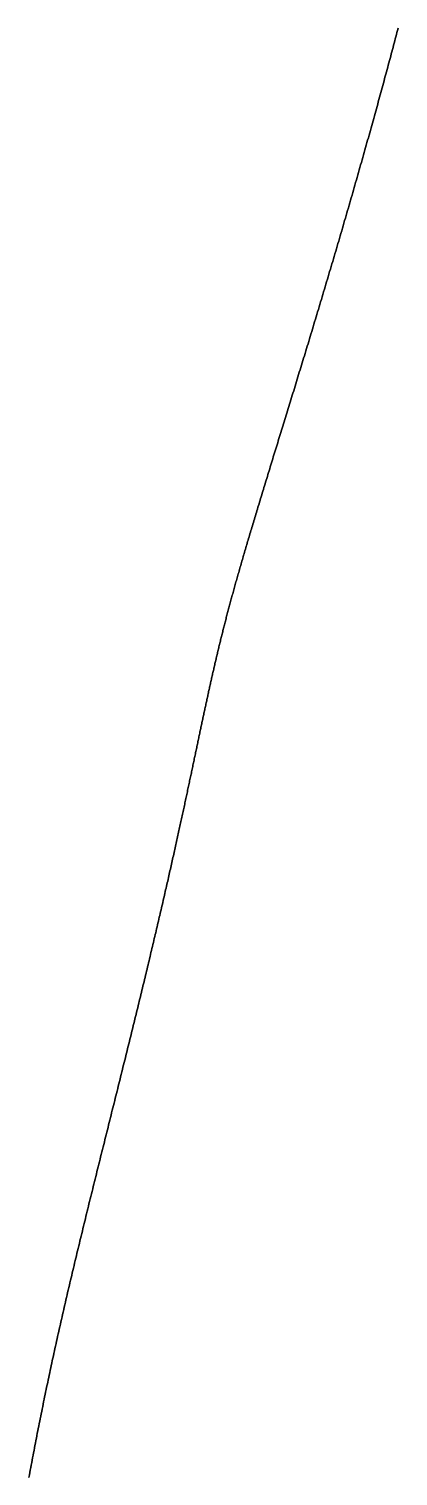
# Model space of a CAD drawing. Header units: inches. Extents: x 130170 to 284068, y 377793 to 804530.
# Drawn here: x 260419.8 to 260433.2, y 745662.7 to 745715.3 of the extents above; entities that cross this region are included whole.
import ezdxf

# ---------------------------------------------------------------- set-up
doc = ezdxf.new("R2010")
doc.units = ezdxf.units.IN
doc.header["$MEASUREMENT"] = 0
doc.layers.add('muni_il', color=7, linetype='Continuous')

msp = doc.modelspace()

# ---------------------------------------------------------------- linework, layer by layer
at = {"layer": 'muni_il'}
for points in [[(260419.812, 745662.699), (260419.829, 745662.788), (260419.846, 745662.878), (260419.862, 745662.967), (260419.879, 745663.056), (260419.896, 745663.146), (260419.913, 745663.235), (260419.93, 745663.324), (260419.946, 745663.413), (260419.963, 745663.502), (260419.98, 745663.591), (260419.997, 745663.68), (260420.014, 745663.769), (260420.031, 745663.857), (260420.049, 745663.946), (260420.066, 745664.035), (260420.083, 745664.123), (260420.1, 745664.212), (260420.118, 745664.3), (260420.135, 745664.389), (260420.152, 745664.477), (260420.17, 745664.565), (260420.187, 745664.654), (260420.205, 745664.742), (260420.223, 745664.83), (260420.24, 745664.918), (260420.258, 745665.006), (260420.276, 745665.094), (260420.294, 745665.183), (260420.312, 745665.271), (260420.33, 745665.359), (260420.348, 745665.447), (260420.366, 745665.535), (260420.384, 745665.623), (260420.402, 745665.711), (260420.42, 745665.798), (260420.439, 745665.886), (260420.457, 745665.974), (260420.475, 745666.062), (260420.494, 745666.15), (260420.512, 745666.238), (260420.531, 745666.326), (260420.549, 745666.414), (260420.568, 745666.502), (260420.587, 745666.589), (260420.606, 745666.677), (260420.625, 745666.765), (260420.644, 745666.853), (260420.663, 745666.941), (260420.682, 745667.029), (260420.701, 745667.117), (260420.72, 745667.205), (260420.739, 745667.293), (260420.759, 745667.381), (260420.778, 745667.469), (260420.798, 745667.557), (260420.817, 745667.645), (260420.837, 745667.733), (260420.856, 745667.821), (260420.876, 745667.909), (260420.896, 745667.998), (260420.916, 745668.086), (260420.936, 745668.174), (260420.956, 745668.262), (260420.976, 745668.351), (260420.996, 745668.439), (260421.016, 745668.527), (260421.036, 745668.616), (260421.056, 745668.704), (260421.076, 745668.793), (260421.097, 745668.881), (260421.117, 745668.97), (260421.138, 745669.059), (260421.158, 745669.147), (260421.179, 745669.236), (260421.2, 745669.325), (260421.22, 745669.414), (260421.241, 745669.502), (260421.262, 745669.591), (260421.283, 745669.68), (260421.304, 745669.769), (260421.325, 745669.858), (260421.346, 745669.947), (260421.367, 745670.036), (260421.388, 745670.126), (260421.409, 745670.215), (260421.43, 745670.304), (260421.451, 745670.393), (260421.473, 745670.482), (260421.494, 745670.572), (260421.516, 745670.661), (260421.537, 745670.751), (260421.559, 745670.84), (260421.58, 745670.93), (260421.602, 745671.019), (260421.623, 745671.109), (260421.645, 745671.198), (260421.667, 745671.288), (260421.688, 745671.378), (260421.71, 745671.467), (260421.732, 745671.557), (260421.754, 745671.647), (260421.776, 745671.737), (260421.798, 745671.827), (260421.82, 745671.916), (260421.842, 745672.006), (260421.864, 745672.096), (260421.886, 745672.186), (260421.908, 745672.276), (260421.93, 745672.366), (260421.952, 745672.456), (260421.974, 745672.546), (260421.996, 745672.636), (260422.018, 745672.726), (260422.041, 745672.816), (260422.063, 745672.906), (260422.085, 745672.996), (260422.107, 745673.085), (260422.13, 745673.175), (260422.152, 745673.265), (260422.174, 745673.355), (260422.196, 745673.445), (260422.219, 745673.535), (260422.241, 745673.625), (260422.264, 745673.715), (260422.286, 745673.805), (260422.308, 745673.894), (260422.331, 745673.984), (260422.353, 745674.074), (260422.375, 745674.164), (260422.397, 745674.253), (260422.42, 745674.343), (260422.442, 745674.432), (260422.465, 745674.522), (260422.487, 745674.611), (260422.509, 745674.701), (260422.532, 745674.79), (260422.554, 745674.879), (260422.576, 745674.968), (260422.598, 745675.058), (260422.621, 745675.147), (260422.643, 745675.236), (260422.665, 745675.325), (260422.687, 745675.413), (260422.709, 745675.502), (260422.732, 745675.591), (260422.754, 745675.679), (260422.776, 745675.768), (260422.798, 745675.856), (260422.82, 745675.945), (260422.842, 745676.033), (260422.864, 745676.121), (260422.886, 745676.209), (260422.908, 745676.297), (260422.93, 745676.384), (260422.952, 745676.472), (260422.974, 745676.559), (260422.995, 745676.647), (260423.017, 745676.734), (260423.039, 745676.821), (260423.06, 745676.908), (260423.082, 745676.995), (260423.104, 745677.081), (260423.125, 745677.168), (260423.147, 745677.254), (260423.168, 745677.34), (260423.19, 745677.427), (260423.211, 745677.512), (260423.232, 745677.598), (260423.253, 745677.684), (260423.275, 745677.769), (260423.296, 745677.854), (260423.317, 745677.939), (260423.338, 745678.024), (260423.359, 745678.109), (260423.38, 745678.193), (260423.401, 745678.278), (260423.422, 745678.362), (260423.442, 745678.446), (260423.463, 745678.529), (260423.484, 745678.613), (260423.504, 745678.696), (260423.525, 745678.779), (260423.545, 745678.862), (260423.566, 745678.945), (260423.586, 745679.027), (260423.606, 745679.11), (260423.626, 745679.192), (260423.646, 745679.274), (260423.666, 745679.355), (260423.686, 745679.437), (260423.706, 745679.518), (260423.726, 745679.599), (260423.746, 745679.679), (260423.766, 745679.76), (260423.785, 745679.84), (260423.805, 745679.92), (260423.824, 745680), (260423.843, 745680.079), (260423.863, 745680.159), (260423.882, 745680.238), (260423.901, 745680.316), (260423.92, 745680.395), (260423.939, 745680.473), (260423.958, 745680.551), (260423.977, 745680.629), (260423.996, 745680.706), (260424.014, 745680.784), (260424.033, 745680.861), (260424.051, 745680.937), (260424.07, 745681.014), (260424.088, 745681.09), (260424.106, 745681.166), (260424.125, 745681.242), (260424.143, 745681.317), (260424.161, 745681.392), (260424.179, 745681.467), (260424.197, 745681.541), (260424.214, 745681.616), (260424.232, 745681.69), (260424.249, 745681.764), (260424.267, 745681.837), (260424.284, 745681.91), (260424.302, 745681.983), (260424.319, 745682.056), (260424.336, 745682.128), (260424.353, 745682.2), (260424.37, 745682.272), (260424.387, 745682.344), (260424.404, 745682.415), (260424.421, 745682.486), (260424.437, 745682.557), (260424.454, 745682.627), (260424.47, 745682.697), (260424.487, 745682.767), (260424.503, 745682.837), (260424.52, 745682.906), (260424.536, 745682.975), (260424.552, 745683.044), (260424.568, 745683.112), (260424.584, 745683.181), (260424.599, 745683.248), (260424.615, 745683.316), (260424.631, 745683.383), (260424.646, 745683.45), (260424.662, 745683.517), (260424.677, 745683.584), (260424.692, 745683.65), (260424.708, 745683.716), (260424.723, 745683.782), (260424.738, 745683.847), (260424.753, 745683.912), (260424.768, 745683.977), (260424.783, 745684.042), (260424.797, 745684.106), (260424.812, 745684.17), (260424.827, 745684.234), (260424.841, 745684.297), (260424.856, 745684.36), (260424.87, 745684.423), (260424.884, 745684.486), (260424.898, 745684.548), (260424.912, 745684.611), (260424.927, 745684.672), (260424.94, 745684.734), (260424.954, 745684.795), (260424.968, 745684.856), (260424.982, 745684.917), (260424.995, 745684.978), (260425.009, 745685.038), (260425.023, 745685.098), (260425.036, 745685.158), (260425.049, 745685.217), (260425.062, 745685.277), (260425.076, 745685.336), (260425.089, 745685.395), (260425.102, 745685.453), (260425.115, 745685.511), (260425.128, 745685.569), (260425.141, 745685.627), (260425.153, 745685.685), (260425.166, 745685.742), (260425.179, 745685.799), (260425.191, 745685.856), (260425.204, 745685.912), (260425.216, 745685.969), (260425.229, 745686.025), (260425.241, 745686.081), (260425.253, 745686.136), (260425.265, 745686.192), (260425.278, 745686.247), (260425.29, 745686.302), (260425.302, 745686.357), (260425.313, 745686.411), (260425.325, 745686.465), (260425.337, 745686.519), (260425.349, 745686.573), (260425.361, 745686.627), (260425.372, 745686.68), (260425.384, 745686.733), (260425.395, 745686.786), (260425.407, 745686.839), (260425.418, 745686.892), (260425.429, 745686.944), (260425.441, 745686.996), (260425.452, 745687.048), (260425.463, 745687.1), (260425.474, 745687.152), (260425.485, 745687.203), (260425.496, 745687.254), (260425.507, 745687.305), (260425.518, 745687.356), (260425.529, 745687.406), (260425.54, 745687.457), (260425.55, 745687.507), (260425.561, 745687.557), (260425.572, 745687.607), (260425.582, 745687.657), (260425.593, 745687.706), (260425.604, 745687.755), (260425.614, 745687.804), (260425.624, 745687.853), (260425.635, 745687.902), (260425.645, 745687.951), (260425.655, 745687.999), (260425.666, 745688.047), (260425.676, 745688.095), (260425.686, 745688.144), (260425.696, 745688.191), (260425.706, 745688.239), (260425.716, 745688.286), (260425.726, 745688.334), (260425.736, 745688.381), (260425.746, 745688.428), (260425.756, 745688.475), (260425.766, 745688.521), (260425.776, 745688.568), (260425.786, 745688.614), (260425.796, 745688.661), (260425.805, 745688.707), (260425.815, 745688.753), (260425.825, 745688.798), (260425.834, 745688.844), (260425.844, 745688.89), (260425.853, 745688.935), (260425.863, 745688.981), (260425.872, 745689.026), (260425.882, 745689.071), (260425.892, 745689.116), (260425.901, 745689.16), (260425.91, 745689.205), (260425.92, 745689.25), (260425.929, 745689.294), (260425.938, 745689.339), (260425.948, 745689.383), (260425.957, 745689.427), (260425.966, 745689.471), (260425.976, 745689.515), (260425.985, 745689.558), (260425.994, 745689.602), (260426.003, 745689.646), (260426.012, 745689.689), (260426.022, 745689.732), (260426.031, 745689.776), (260426.04, 745689.819), (260426.049, 745689.862), (260426.058, 745689.905), (260426.067, 745689.948), (260426.076, 745689.991), (260426.085, 745690.033), (260426.094, 745690.076), (260426.103, 745690.118), (260426.112, 745690.161), (260426.121, 745690.203), (260426.13, 745690.245), (260426.139, 745690.287), (260426.148, 745690.33), (260426.157, 745690.372), (260426.166, 745690.414), (260426.175, 745690.455), (260426.184, 745690.497), (260426.193, 745690.539), (260426.202, 745690.581), (260426.211, 745690.622), (260426.22, 745690.664), (260426.229, 745690.706), (260426.238, 745690.747), (260426.247, 745690.788), (260426.256, 745690.83), (260426.265, 745690.871), (260426.274, 745690.912), (260426.283, 745690.953), (260426.292, 745690.995), (260426.301, 745691.036), (260426.31, 745691.077), (260426.319, 745691.118), (260426.327, 745691.159), (260426.337, 745691.2), (260426.346, 745691.241), (260426.355, 745691.281), (260426.364, 745691.322), (260426.373, 745691.363), (260426.382, 745691.404), (260426.391, 745691.445), (260426.4, 745691.485), (260426.409, 745691.526), (260426.418, 745691.567), (260426.427, 745691.607), (260426.436, 745691.648), (260426.445, 745691.689), (260426.454, 745691.729), (260426.463, 745691.77), (260426.473, 745691.811), (260426.482, 745691.851), (260426.491, 745691.892), (260426.5, 745691.933), (260426.51, 745691.973), (260426.519, 745692.014), (260426.528, 745692.054), (260426.538, 745692.095), (260426.547, 745692.136), (260426.556, 745692.177), (260426.566, 745692.217), (260426.575, 745692.258), (260426.585, 745692.299), (260426.594, 745692.34), (260426.604, 745692.38), (260426.614, 745692.421), (260426.623, 745692.462), (260426.633, 745692.503), (260426.643, 745692.544), (260426.652, 745692.585), (260426.662, 745692.626), (260426.672, 745692.667), (260426.682, 745692.708), (260426.692, 745692.749), (260426.701, 745692.791), (260426.711, 745692.832), (260426.721, 745692.873), (260426.732, 745692.915), (260426.742, 745692.956), (260426.752, 745692.998), (260426.762, 745693.039), (260426.772, 745693.081), (260426.782, 745693.123), (260426.793, 745693.165), (260426.803, 745693.206), (260426.814, 745693.248), (260426.824, 745693.291), (260426.835, 745693.333), (260426.845, 745693.375), (260426.856, 745693.417), (260426.867, 745693.46), (260426.877, 745693.502), (260426.888, 745693.545), (260426.899, 745693.588), (260426.91, 745693.631), (260426.921, 745693.674), (260426.932, 745693.717), (260426.943, 745693.76), (260426.955, 745693.803), (260426.966, 745693.847), (260426.977, 745693.89), (260426.988, 745693.934), (260427, 745693.978), (260427.011, 745694.022), (260427.023, 745694.066), (260427.035, 745694.111), (260427.047, 745694.155), (260427.058, 745694.2), (260427.07, 745694.244), (260427.082, 745694.289), (260427.094, 745694.334), (260427.106, 745694.38), (260427.118, 745694.425), (260427.131, 745694.471), (260427.143, 745694.516), (260427.156, 745694.562), (260427.168, 745694.608), (260427.181, 745694.655), (260427.193, 745694.701), (260427.206, 745694.748), (260427.219, 745694.795), (260427.232, 745694.842), (260427.245, 745694.889), (260427.258, 745694.936), (260427.271, 745694.984), (260427.285, 745695.032), (260427.298, 745695.08), (260427.311, 745695.128), (260427.325, 745695.177), (260427.339, 745695.225), (260427.353, 745695.274), (260427.366, 745695.323), (260427.38, 745695.373), (260427.394, 745695.422), (260427.409, 745695.472), (260427.423, 745695.522), (260427.437, 745695.573), (260427.452, 745695.623), (260427.466, 745695.674), (260427.481, 745695.725), (260427.495, 745695.776), (260427.51, 745695.828), (260427.525, 745695.88), (260427.54, 745695.932), (260427.556, 745695.984), (260427.571, 745696.037), (260427.586, 745696.09), (260427.602, 745696.143), (260427.617, 745696.196), (260427.633, 745696.25), (260427.649, 745696.304), (260427.665, 745696.358), (260427.681, 745696.413), (260427.697, 745696.468), (260427.713, 745696.523), (260427.729, 745696.578), (260427.746, 745696.634), (260427.762, 745696.69), (260427.779, 745696.746), (260427.796, 745696.803), (260427.813, 745696.86), (260427.83, 745696.917), (260427.847, 745696.975), (260427.864, 745697.033), (260427.882, 745697.091), (260427.899, 745697.149), (260427.917, 745697.208), (260427.935, 745697.267), (260427.952, 745697.327), (260427.97, 745697.386), (260427.989, 745697.446), (260428.007, 745697.507), (260428.025, 745697.568), (260428.044, 745697.629), (260428.062, 745697.69), (260428.081, 745697.752), (260428.099, 745697.814), (260428.118, 745697.876), (260428.138, 745697.939), (260428.157, 745698.002), (260428.176, 745698.066), (260428.195, 745698.129), (260428.215, 745698.194), (260428.234, 745698.258), (260428.254, 745698.323), (260428.274, 745698.388), (260428.294, 745698.454), (260428.314, 745698.52), (260428.334, 745698.586), (260428.355, 745698.652), (260428.375, 745698.719), (260428.396, 745698.787), (260428.417, 745698.854), (260428.437, 745698.922), (260428.458, 745698.99), (260428.479, 745699.059), (260428.501, 745699.128), (260428.522, 745699.198), (260428.543, 745699.267), (260428.565, 745699.337), (260428.586, 745699.408), (260428.608, 745699.479), (260428.63, 745699.55), (260428.652, 745699.621), (260428.674, 745699.693), (260428.696, 745699.765), (260428.719, 745699.838), (260428.741, 745699.911), (260428.764, 745699.984), (260428.786, 745700.058), (260428.809, 745700.132), (260428.832, 745700.206), (260428.855, 745700.28), (260428.878, 745700.355), (260428.901, 745700.431), (260428.924, 745700.506), (260428.948, 745700.582), (260428.971, 745700.659), (260428.995, 745700.735), (260429.019, 745700.813), (260429.042, 745700.89), (260429.066, 745700.968), (260429.09, 745701.046), (260429.114, 745701.124), (260429.139, 745701.203), (260429.163, 745701.282), (260429.187, 745701.361), (260429.212, 745701.441), (260429.236, 745701.521), (260429.261, 745701.601), (260429.286, 745701.682), (260429.311, 745701.762), (260429.335, 745701.844), (260429.36, 745701.925), (260429.386, 745702.007), (260429.411, 745702.089), (260429.436, 745702.172), (260429.461, 745702.254), (260429.487, 745702.337), (260429.512, 745702.421), (260429.538, 745702.504), (260429.564, 745702.588), (260429.589, 745702.672), (260429.615, 745702.757), (260429.641, 745702.841), (260429.667, 745702.927), (260429.693, 745703.012), (260429.719, 745703.097), (260429.745, 745703.183), (260429.771, 745703.269), (260429.798, 745703.355), (260429.824, 745703.442), (260429.851, 745703.529), (260429.877, 745703.616), (260429.904, 745703.703), (260429.93, 745703.79), (260429.957, 745703.878), (260429.983, 745703.966), (260430.01, 745704.054), (260430.037, 745704.143), (260430.064, 745704.231), (260430.091, 745704.32), (260430.117, 745704.409), (260430.145, 745704.498), (260430.171, 745704.587), (260430.199, 745704.677), (260430.225, 745704.767), (260430.253, 745704.857), (260430.28, 745704.947), (260430.307, 745705.037), (260430.334, 745705.127), (260430.361, 745705.218), (260430.389, 745705.309), (260430.416, 745705.399), (260430.443, 745705.49), (260430.47, 745705.581), (260430.498, 745705.673), (260430.525, 745705.764), (260430.552, 745705.856), (260430.58, 745705.947), (260430.607, 745706.039), (260430.635, 745706.131), (260430.662, 745706.223), (260430.689, 745706.315), (260430.717, 745706.407), (260430.744, 745706.499), (260430.771, 745706.592), (260430.799, 745706.684), (260430.826, 745706.776), (260430.854, 745706.869), (260430.881, 745706.961), (260430.908, 745707.054), (260430.936, 745707.147), (260430.963, 745707.239), (260430.99, 745707.332), (260431.018, 745707.425), (260431.045, 745707.518), (260431.072, 745707.61), (260431.099, 745707.703), (260431.127, 745707.796), (260431.154, 745707.889), (260431.181, 745707.982), (260431.208, 745708.074), (260431.235, 745708.167), (260431.262, 745708.26), (260431.289, 745708.353), (260431.316, 745708.445), (260431.343, 745708.538), (260431.37, 745708.631), (260431.397, 745708.723), (260431.424, 745708.816), (260431.45, 745708.908), (260431.477, 745709), (260431.504, 745709.093), (260431.53, 745709.185), (260431.557, 745709.277), (260431.583, 745709.369), (260431.61, 745709.461), (260431.636, 745709.553), (260431.663, 745709.645), (260431.689, 745709.737), (260431.715, 745709.828), (260431.741, 745709.92), (260431.767, 745710.011), (260431.793, 745710.102), (260431.819, 745710.193), (260431.845, 745710.284), (260431.871, 745710.375), (260431.897, 745710.466), (260431.922, 745710.556), (260431.948, 745710.646), (260431.974, 745710.737), (260431.999, 745710.827), (260432.024, 745710.917), (260432.05, 745711.006), (260432.075, 745711.096), (260432.1, 745711.185), (260432.125, 745711.274), (260432.15, 745711.363), (260432.175, 745711.452), (260432.2, 745711.54), (260432.224, 745711.629), (260432.249, 745711.717), (260432.273, 745711.805), (260432.298, 745711.892), (260432.322, 745711.98), (260432.346, 745712.067), (260432.37, 745712.154), (260432.394, 745712.241), (260432.418, 745712.327), (260432.442, 745712.413), (260432.466, 745712.5), (260432.49, 745712.585), (260432.513, 745712.671), (260432.537, 745712.756), (260432.56, 745712.841), (260432.583, 745712.926), (260432.606, 745713.011), (260432.629, 745713.095), (260432.652, 745713.179), (260432.675, 745713.263), (260432.698, 745713.346), (260432.72, 745713.429), (260432.743, 745713.512), (260432.766, 745713.595), (260432.788, 745713.677), (260432.81, 745713.759), (260432.832, 745713.841), (260432.854, 745713.923), (260432.876, 745714.004), (260432.898, 745714.085), (260432.919, 745714.165), (260432.941, 745714.246), (260432.962, 745714.326), (260432.984, 745714.406), (260433.005, 745714.485), (260433.026, 745714.564), (260433.047, 745714.643), (260433.068, 745714.721), (260433.089, 745714.8), (260433.109, 745714.878), (260433.13, 745714.955), (260433.15, 745715.033), (260433.171, 745715.11), (260433.191, 745715.186), (260433.211, 745715.263), (260433.231, 745715.339)], [(260433.231, 745715.339), (260433.211, 745715.263), (260433.191, 745715.186), (260433.171, 745715.11), (260433.15, 745715.033), (260433.13, 745714.955), (260433.109, 745714.878), (260433.089, 745714.8), (260433.068, 745714.721), (260433.047, 745714.643), (260433.026, 745714.564), (260433.005, 745714.485), (260432.984, 745714.406), (260432.962, 745714.326), (260432.941, 745714.246), (260432.919, 745714.165), (260432.898, 745714.085), (260432.876, 745714.004), (260432.854, 745713.923), (260432.832, 745713.841), (260432.81, 745713.759), (260432.788, 745713.677), (260432.766, 745713.595), (260432.743, 745713.512), (260432.72, 745713.429), (260432.698, 745713.346), (260432.675, 745713.263), (260432.652, 745713.179), (260432.629, 745713.095), (260432.606, 745713.011), (260432.583, 745712.926), (260432.56, 745712.841), (260432.537, 745712.756), (260432.513, 745712.671), (260432.49, 745712.585), (260432.466, 745712.5), (260432.442, 745712.413), (260432.418, 745712.327), (260432.394, 745712.241), (260432.37, 745712.154), (260432.346, 745712.067), (260432.322, 745711.98), (260432.298, 745711.892), (260432.273, 745711.805), (260432.249, 745711.717), (260432.224, 745711.629), (260432.2, 745711.54), (260432.175, 745711.452), (260432.15, 745711.363), (260432.125, 745711.274), (260432.1, 745711.185), (260432.075, 745711.096), (260432.05, 745711.006), (260432.024, 745710.917), (260431.999, 745710.827), (260431.974, 745710.737), (260431.948, 745710.646), (260431.922, 745710.556), (260431.897, 745710.466), (260431.871, 745710.375), (260431.845, 745710.284), (260431.819, 745710.193), (260431.793, 745710.102), (260431.767, 745710.011), (260431.741, 745709.92), (260431.715, 745709.828), (260431.689, 745709.737), (260431.663, 745709.645), (260431.636, 745709.553), (260431.61, 745709.461), (260431.583, 745709.369), (260431.557, 745709.277), (260431.53, 745709.185), (260431.504, 745709.093), (260431.477, 745709), (260431.45, 745708.908), (260431.424, 745708.816), (260431.397, 745708.723), (260431.37, 745708.631), (260431.343, 745708.538), (260431.316, 745708.445), (260431.289, 745708.353), (260431.262, 745708.26), (260431.235, 745708.167), (260431.208, 745708.074), (260431.181, 745707.982), (260431.154, 745707.889), (260431.127, 745707.796), (260431.099, 745707.703), (260431.072, 745707.61), (260431.045, 745707.518), (260431.018, 745707.425), (260430.99, 745707.332), (260430.963, 745707.239), (260430.936, 745707.147), (260430.908, 745707.054), (260430.881, 745706.961), (260430.854, 745706.869), (260430.826, 745706.776), (260430.799, 745706.684), (260430.771, 745706.592), (260430.744, 745706.499), (260430.717, 745706.407), (260430.689, 745706.315), (260430.662, 745706.223), (260430.635, 745706.131), (260430.607, 745706.039), (260430.58, 745705.947), (260430.552, 745705.856), (260430.525, 745705.764), (260430.498, 745705.673), (260430.47, 745705.581), (260430.443, 745705.49), (260430.416, 745705.399), (260430.389, 745705.309), (260430.361, 745705.218), (260430.334, 745705.127), (260430.307, 745705.037), (260430.28, 745704.947), (260430.253, 745704.857), (260430.225, 745704.767), (260430.199, 745704.677), (260430.171, 745704.587), (260430.145, 745704.498), (260430.117, 745704.409), (260430.091, 745704.32), (260430.064, 745704.231), (260430.037, 745704.143), (260430.01, 745704.054), (260429.983, 745703.966), (260429.957, 745703.878), (260429.93, 745703.79), (260429.904, 745703.703), (260429.877, 745703.616), (260429.851, 745703.529), (260429.824, 745703.442), (260429.798, 745703.355), (260429.771, 745703.269), (260429.745, 745703.183), (260429.719, 745703.097), (260429.693, 745703.012), (260429.667, 745702.927), (260429.641, 745702.841), (260429.615, 745702.757), (260429.589, 745702.672), (260429.564, 745702.588), (260429.538, 745702.504), (260429.512, 745702.421), (260429.487, 745702.337), (260429.461, 745702.254), (260429.436, 745702.172), (260429.411, 745702.089), (260429.386, 745702.007), (260429.36, 745701.925), (260429.335, 745701.844), (260429.311, 745701.762), (260429.286, 745701.682), (260429.261, 745701.601), (260429.236, 745701.521), (260429.212, 745701.441), (260429.187, 745701.361), (260429.163, 745701.282), (260429.139, 745701.203), (260429.114, 745701.124), (260429.09, 745701.046), (260429.066, 745700.968), (260429.042, 745700.89), (260429.019, 745700.813), (260428.995, 745700.735), (260428.971, 745700.659), (260428.948, 745700.582), (260428.924, 745700.506), (260428.901, 745700.431), (260428.878, 745700.355), (260428.855, 745700.28), (260428.832, 745700.206), (260428.809, 745700.132), (260428.786, 745700.058), (260428.764, 745699.984), (260428.741, 745699.911), (260428.719, 745699.838), (260428.696, 745699.765), (260428.674, 745699.693), (260428.652, 745699.621), (260428.63, 745699.55), (260428.608, 745699.479), (260428.586, 745699.408), (260428.565, 745699.337), (260428.543, 745699.267), (260428.522, 745699.198), (260428.501, 745699.128), (260428.479, 745699.059), (260428.458, 745698.99), (260428.437, 745698.922), (260428.417, 745698.854), (260428.396, 745698.787), (260428.375, 745698.719), (260428.355, 745698.652), (260428.334, 745698.586), (260428.314, 745698.52), (260428.294, 745698.454), (260428.274, 745698.388), (260428.254, 745698.323), (260428.234, 745698.258), (260428.215, 745698.194), (260428.195, 745698.129), (260428.176, 745698.066), (260428.157, 745698.002), (260428.138, 745697.939), (260428.118, 745697.876), (260428.099, 745697.814), (260428.081, 745697.752), (260428.062, 745697.69), (260428.044, 745697.629), (260428.025, 745697.568), (260428.007, 745697.507), (260427.989, 745697.446), (260427.97, 745697.386), (260427.952, 745697.327), (260427.935, 745697.267), (260427.917, 745697.208), (260427.899, 745697.149), (260427.882, 745697.091), (260427.864, 745697.033), (260427.847, 745696.975), (260427.83, 745696.917), (260427.813, 745696.86), (260427.796, 745696.803), (260427.779, 745696.746), (260427.762, 745696.69), (260427.746, 745696.634), (260427.729, 745696.578), (260427.713, 745696.523), (260427.697, 745696.468), (260427.681, 745696.413), (260427.665, 745696.358), (260427.649, 745696.304), (260427.633, 745696.25), (260427.617, 745696.196), (260427.602, 745696.143), (260427.586, 745696.09), (260427.571, 745696.037), (260427.556, 745695.984), (260427.54, 745695.932), (260427.525, 745695.88), (260427.51, 745695.828), (260427.495, 745695.776), (260427.481, 745695.725), (260427.466, 745695.674), (260427.452, 745695.623), (260427.437, 745695.573), (260427.423, 745695.522), (260427.409, 745695.472), (260427.394, 745695.422), (260427.38, 745695.373), (260427.366, 745695.323), (260427.353, 745695.274), (260427.339, 745695.225), (260427.325, 745695.177), (260427.311, 745695.128), (260427.298, 745695.08), (260427.285, 745695.032), (260427.271, 745694.984), (260427.258, 745694.936), (260427.245, 745694.889), (260427.232, 745694.842), (260427.219, 745694.795), (260427.206, 745694.748), (260427.193, 745694.701), (260427.181, 745694.655), (260427.168, 745694.608), (260427.156, 745694.562), (260427.143, 745694.516), (260427.131, 745694.471), (260427.118, 745694.425), (260427.106, 745694.38), (260427.094, 745694.334), (260427.082, 745694.289), (260427.07, 745694.244), (260427.058, 745694.2), (260427.047, 745694.155), (260427.035, 745694.111), (260427.023, 745694.066), (260427.011, 745694.022), (260427, 745693.978), (260426.988, 745693.934), (260426.977, 745693.89), (260426.966, 745693.847), (260426.955, 745693.803), (260426.943, 745693.76), (260426.932, 745693.717), (260426.921, 745693.674), (260426.91, 745693.631), (260426.899, 745693.588), (260426.888, 745693.545), (260426.877, 745693.502), (260426.867, 745693.46), (260426.856, 745693.417), (260426.845, 745693.375), (260426.835, 745693.333), (260426.824, 745693.291), (260426.814, 745693.248), (260426.803, 745693.206), (260426.793, 745693.165), (260426.782, 745693.123), (260426.772, 745693.081), (260426.762, 745693.039), (260426.752, 745692.998), (260426.742, 745692.956), (260426.732, 745692.915), (260426.721, 745692.873), (260426.711, 745692.832), (260426.701, 745692.791), (260426.692, 745692.749), (260426.682, 745692.708), (260426.672, 745692.667), (260426.662, 745692.626), (260426.652, 745692.585), (260426.643, 745692.544), (260426.633, 745692.503), (260426.623, 745692.462), (260426.614, 745692.421), (260426.604, 745692.38), (260426.594, 745692.34), (260426.585, 745692.299), (260426.575, 745692.258), (260426.566, 745692.217), (260426.556, 745692.177), (260426.547, 745692.136), (260426.538, 745692.095), (260426.528, 745692.054), (260426.519, 745692.014), (260426.51, 745691.973), (260426.5, 745691.933), (260426.491, 745691.892), (260426.482, 745691.851), (260426.473, 745691.811), (260426.463, 745691.77), (260426.454, 745691.729), (260426.445, 745691.689), (260426.436, 745691.648), (260426.427, 745691.607), (260426.418, 745691.567), (260426.409, 745691.526), (260426.4, 745691.485), (260426.391, 745691.445), (260426.382, 745691.404), (260426.373, 745691.363), (260426.364, 745691.322), (260426.355, 745691.281), (260426.346, 745691.241), (260426.337, 745691.2), (260426.327, 745691.159), (260426.319, 745691.118), (260426.31, 745691.077), (260426.301, 745691.036), (260426.292, 745690.995), (260426.283, 745690.953), (260426.274, 745690.912), (260426.265, 745690.871), (260426.256, 745690.83), (260426.247, 745690.788), (260426.238, 745690.747), (260426.229, 745690.706), (260426.22, 745690.664), (260426.211, 745690.622), (260426.202, 745690.581), (260426.193, 745690.539), (260426.184, 745690.497), (260426.175, 745690.455), (260426.166, 745690.414), (260426.157, 745690.372), (260426.148, 745690.33), (260426.139, 745690.287), (260426.13, 745690.245), (260426.121, 745690.203), (260426.112, 745690.161), (260426.103, 745690.118), (260426.094, 745690.076), (260426.085, 745690.033), (260426.076, 745689.991), (260426.067, 745689.948), (260426.058, 745689.905), (260426.049, 745689.862), (260426.04, 745689.819), (260426.031, 745689.776), (260426.022, 745689.732), (260426.012, 745689.689), (260426.003, 745689.646), (260425.994, 745689.602), (260425.985, 745689.558), (260425.976, 745689.515), (260425.966, 745689.471), (260425.957, 745689.427), (260425.948, 745689.383), (260425.938, 745689.339), (260425.929, 745689.294), (260425.92, 745689.25), (260425.91, 745689.205), (260425.901, 745689.16), (260425.892, 745689.116), (260425.882, 745689.071), (260425.872, 745689.026), (260425.863, 745688.981), (260425.853, 745688.935), (260425.844, 745688.89), (260425.834, 745688.844), (260425.825, 745688.798), (260425.815, 745688.753), (260425.805, 745688.707), (260425.796, 745688.661), (260425.786, 745688.614), (260425.776, 745688.568), (260425.766, 745688.521), (260425.756, 745688.475), (260425.746, 745688.428), (260425.736, 745688.381), (260425.726, 745688.334), (260425.716, 745688.286), (260425.706, 745688.239), (260425.696, 745688.191), (260425.686, 745688.144), (260425.676, 745688.095), (260425.666, 745688.047), (260425.655, 745687.999), (260425.645, 745687.951), (260425.635, 745687.902), (260425.624, 745687.853), (260425.614, 745687.804), (260425.604, 745687.755), (260425.593, 745687.706), (260425.582, 745687.657), (260425.572, 745687.607), (260425.561, 745687.557), (260425.55, 745687.507), (260425.54, 745687.457), (260425.529, 745687.406), (260425.518, 745687.356), (260425.507, 745687.305), (260425.496, 745687.254), (260425.485, 745687.203), (260425.474, 745687.152), (260425.463, 745687.1), (260425.452, 745687.048), (260425.441, 745686.996), (260425.429, 745686.944), (260425.418, 745686.892), (260425.407, 745686.839), (260425.395, 745686.786), (260425.384, 745686.733), (260425.372, 745686.68), (260425.361, 745686.627), (260425.349, 745686.573), (260425.337, 745686.519), (260425.325, 745686.465), (260425.313, 745686.411), (260425.302, 745686.357), (260425.29, 745686.302), (260425.278, 745686.247), (260425.265, 745686.192), (260425.253, 745686.136), (260425.241, 745686.081), (260425.229, 745686.025), (260425.216, 745685.969), (260425.204, 745685.912), (260425.191, 745685.856), (260425.179, 745685.799), (260425.166, 745685.742), (260425.153, 745685.685), (260425.141, 745685.627), (260425.128, 745685.569), (260425.115, 745685.511), (260425.102, 745685.453), (260425.089, 745685.395), (260425.076, 745685.336), (260425.062, 745685.277), (260425.049, 745685.217), (260425.036, 745685.158), (260425.023, 745685.098), (260425.009, 745685.038), (260424.995, 745684.978), (260424.982, 745684.917), (260424.968, 745684.856), (260424.954, 745684.795), (260424.94, 745684.734), (260424.927, 745684.672), (260424.912, 745684.611), (260424.898, 745684.548), (260424.884, 745684.486), (260424.87, 745684.423), (260424.856, 745684.36), (260424.841, 745684.297), (260424.827, 745684.234), (260424.812, 745684.17), (260424.797, 745684.106), (260424.783, 745684.042), (260424.768, 745683.977), (260424.753, 745683.912), (260424.738, 745683.847), (260424.723, 745683.782), (260424.708, 745683.716), (260424.692, 745683.65), (260424.677, 745683.584), (260424.662, 745683.517), (260424.646, 745683.45), (260424.631, 745683.383), (260424.615, 745683.316), (260424.599, 745683.248), (260424.584, 745683.181), (260424.568, 745683.112), (260424.552, 745683.044), (260424.536, 745682.975), (260424.52, 745682.906), (260424.503, 745682.837), (260424.487, 745682.767), (260424.47, 745682.697), (260424.454, 745682.627), (260424.437, 745682.557), (260424.421, 745682.486), (260424.404, 745682.415), (260424.387, 745682.344), (260424.37, 745682.272), (260424.353, 745682.2), (260424.336, 745682.128), (260424.319, 745682.056), (260424.302, 745681.983), (260424.284, 745681.91), (260424.267, 745681.837), (260424.249, 745681.764), (260424.232, 745681.69), (260424.214, 745681.616), (260424.197, 745681.541), (260424.179, 745681.467), (260424.161, 745681.392), (260424.143, 745681.317), (260424.125, 745681.242), (260424.106, 745681.166), (260424.088, 745681.09), (260424.07, 745681.014), (260424.051, 745680.937), (260424.033, 745680.861), (260424.014, 745680.784), (260423.996, 745680.706), (260423.977, 745680.629), (260423.958, 745680.551), (260423.939, 745680.473), (260423.92, 745680.395), (260423.901, 745680.316), (260423.882, 745680.238), (260423.863, 745680.159), (260423.843, 745680.079), (260423.824, 745680), (260423.805, 745679.92), (260423.785, 745679.84), (260423.766, 745679.76), (260423.746, 745679.679), (260423.726, 745679.599), (260423.706, 745679.518), (260423.686, 745679.437), (260423.666, 745679.355), (260423.646, 745679.274), (260423.626, 745679.192), (260423.606, 745679.11), (260423.586, 745679.027), (260423.566, 745678.945), (260423.545, 745678.862), (260423.525, 745678.779), (260423.504, 745678.696), (260423.484, 745678.613), (260423.463, 745678.529), (260423.442, 745678.446), (260423.422, 745678.362), (260423.401, 745678.278), (260423.38, 745678.193), (260423.359, 745678.109), (260423.338, 745678.024), (260423.317, 745677.939), (260423.296, 745677.854), (260423.275, 745677.769), (260423.253, 745677.684), (260423.232, 745677.598), (260423.211, 745677.512), (260423.19, 745677.427), (260423.168, 745677.34), (260423.147, 745677.254), (260423.125, 745677.168), (260423.104, 745677.081), (260423.082, 745676.995), (260423.06, 745676.908), (260423.039, 745676.821), (260423.017, 745676.734), (260422.995, 745676.647), (260422.974, 745676.559), (260422.952, 745676.472), (260422.93, 745676.384), (260422.908, 745676.297), (260422.886, 745676.209), (260422.864, 745676.121), (260422.842, 745676.033), (260422.82, 745675.945), (260422.798, 745675.856), (260422.776, 745675.768), (260422.754, 745675.679), (260422.732, 745675.591), (260422.709, 745675.502), (260422.687, 745675.413), (260422.665, 745675.325), (260422.643, 745675.236), (260422.621, 745675.147), (260422.598, 745675.058), (260422.576, 745674.968), (260422.554, 745674.879), (260422.532, 745674.79), (260422.509, 745674.701), (260422.487, 745674.611), (260422.465, 745674.522), (260422.442, 745674.432), (260422.42, 745674.343), (260422.397, 745674.253), (260422.375, 745674.164), (260422.353, 745674.074), (260422.331, 745673.984), (260422.308, 745673.894), (260422.286, 745673.805), (260422.264, 745673.715), (260422.241, 745673.625), (260422.219, 745673.535), (260422.196, 745673.445), (260422.174, 745673.355), (260422.152, 745673.265), (260422.13, 745673.175), (260422.107, 745673.085), (260422.085, 745672.996), (260422.063, 745672.906), (260422.041, 745672.816), (260422.018, 745672.726), (260421.996, 745672.636), (260421.974, 745672.546), (260421.952, 745672.456), (260421.93, 745672.366), (260421.908, 745672.276), (260421.886, 745672.186), (260421.864, 745672.096), (260421.842, 745672.006), (260421.82, 745671.916), (260421.798, 745671.827), (260421.776, 745671.737), (260421.754, 745671.647), (260421.732, 745671.557), (260421.71, 745671.467), (260421.688, 745671.378), (260421.667, 745671.288), (260421.645, 745671.198), (260421.623, 745671.109), (260421.602, 745671.019), (260421.58, 745670.93), (260421.559, 745670.84), (260421.537, 745670.751), (260421.516, 745670.661), (260421.494, 745670.572), (260421.473, 745670.482), (260421.451, 745670.393), (260421.43, 745670.304), (260421.409, 745670.215), (260421.388, 745670.126), (260421.367, 745670.036), (260421.346, 745669.947), (260421.325, 745669.858), (260421.304, 745669.769), (260421.283, 745669.68), (260421.262, 745669.591), (260421.241, 745669.502), (260421.22, 745669.414), (260421.2, 745669.325), (260421.179, 745669.236), (260421.158, 745669.147), (260421.138, 745669.059), (260421.117, 745668.97), (260421.097, 745668.881), (260421.076, 745668.793), (260421.056, 745668.704), (260421.036, 745668.616), (260421.016, 745668.527), (260420.996, 745668.439), (260420.976, 745668.351), (260420.956, 745668.262), (260420.936, 745668.174), (260420.916, 745668.086), (260420.896, 745667.998), (260420.876, 745667.909), (260420.856, 745667.821), (260420.837, 745667.733), (260420.817, 745667.645), (260420.798, 745667.557), (260420.778, 745667.469), (260420.759, 745667.381), (260420.739, 745667.293), (260420.72, 745667.205), (260420.701, 745667.117), (260420.682, 745667.029), (260420.663, 745666.941), (260420.644, 745666.853), (260420.625, 745666.765), (260420.606, 745666.677), (260420.587, 745666.589), (260420.568, 745666.502), (260420.549, 745666.414), (260420.531, 745666.326), (260420.512, 745666.238), (260420.494, 745666.15), (260420.475, 745666.062), (260420.457, 745665.974), (260420.439, 745665.886), (260420.42, 745665.798), (260420.402, 745665.711), (260420.384, 745665.623), (260420.366, 745665.535), (260420.348, 745665.447), (260420.33, 745665.359), (260420.312, 745665.271), (260420.294, 745665.183), (260420.276, 745665.094), (260420.258, 745665.006), (260420.24, 745664.918), (260420.223, 745664.83), (260420.205, 745664.742), (260420.187, 745664.654), (260420.17, 745664.565), (260420.152, 745664.477), (260420.135, 745664.389), (260420.118, 745664.3), (260420.1, 745664.212), (260420.083, 745664.123), (260420.066, 745664.035), (260420.049, 745663.946), (260420.031, 745663.857), (260420.014, 745663.769), (260419.997, 745663.68), (260419.98, 745663.591), (260419.963, 745663.502), (260419.946, 745663.413), (260419.93, 745663.324), (260419.913, 745663.235), (260419.896, 745663.146), (260419.879, 745663.056), (260419.862, 745662.967), (260419.846, 745662.878), (260419.829, 745662.788), (260419.812, 745662.699)]]:
    msp.add_lwpolyline(points, dxfattribs=at)

doc.saveas('drawing.dxf')
